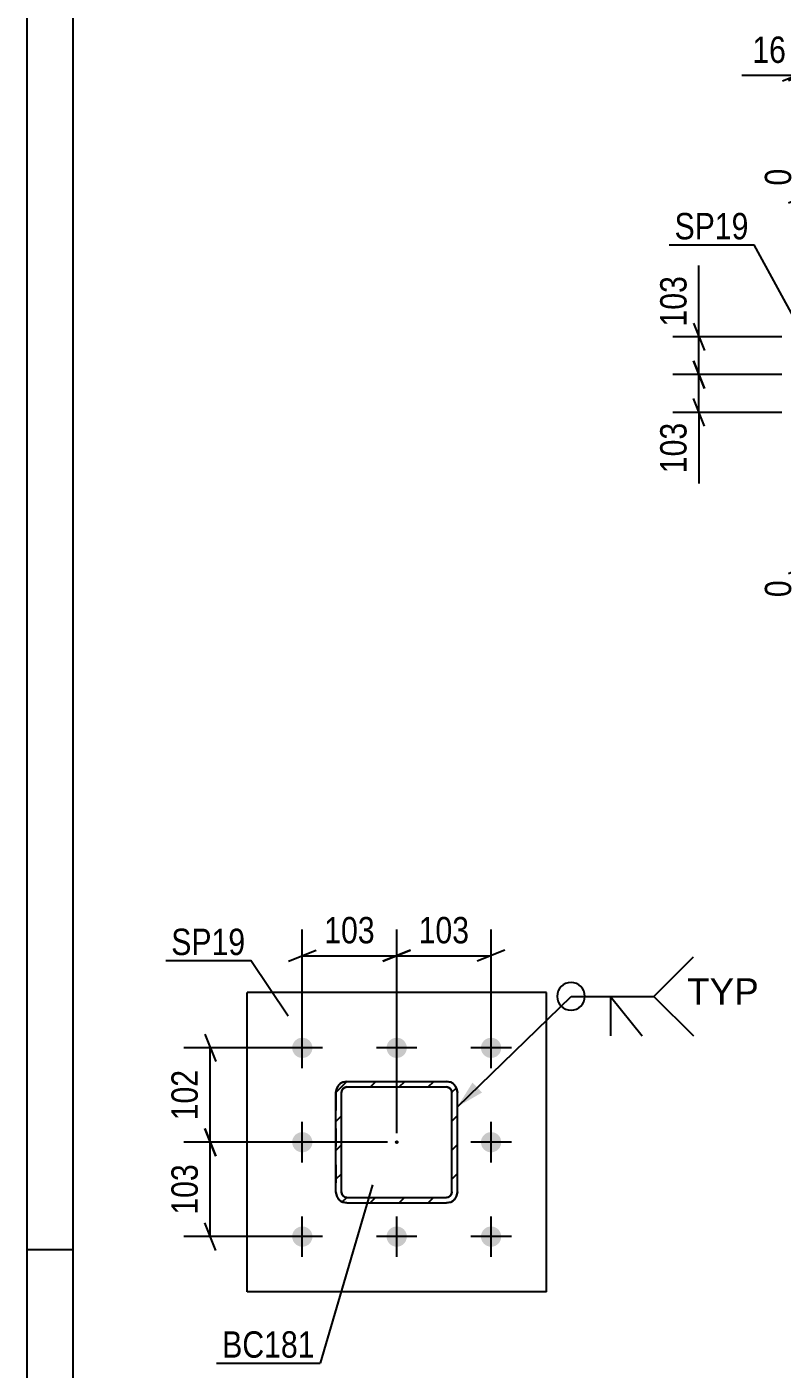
# Model space of a CAD drawing. Header units: millimetres. Extents: x 0 to 841, y 0 to 594.
# Drawn here: x 0 to 82, y 136.1 to 281.8 of the extents above; entities that cross this region are included whole.
import ezdxf

# ---------------------------------------------------------------- set-up
doc = ezdxf.new("R2010")
doc.units = ezdxf.units.MM
doc.linetypes.add('DXK_LINE_DOT2', pattern=[3.9198, 1.9599, -1.9599])
doc.linetypes.add('DXK_LINE_DOT3', pattern=[5.9187, 2.979, -0.9799, 0.9799, -0.9799])
doc.styles.add('Arial', font='ARIAL.TTF', dxfattribs={"height": 0.2})
doc.styles.add('Arial Narrow', font='ARIALN.TTF', dxfattribs={"height": 0.2})

# ---------------------------------------------------------------- blocks, each defined once
blk = doc.blocks.new('Unknown-103610369-1133')
at = {"color": 5, "linetype": 'Continuous'}
for p, q in [((0, 594), (0, 0)), ((5, 589), (5, 5)), ((5, 149), (0, 149))]:
    blk.add_line(p, q, dxfattribs=at)
blk = doc.blocks.new('Part-103610369-28413 - 28395')
at = {"color": 2, "linetype": 'Continuous'}
for p, q in [((56.41, 176.95), (23.91, 176.95)), ((23.91, 144.45), (23.91, 176.95)), ((56.41, 144.45), (56.41, 176.95)), ((56.41, 144.45), (23.91, 144.45))]:
    blk.add_line(p, q, dxfattribs=at)
blk = doc.blocks.new('Part-103610369-28527 - 28395')
at = {"linetype": 'Continuous'}
h = blk.add_hatch(dxfattribs=at)
h.set_pattern_fill('', scale=0.7, style=0, pattern_type=0)
h.set_pattern_definition([(45, (34.7572, 167.2992), (-1.57154, 1.57154), [])])
h.paths.add_polyline_path([(45.56, 167.3), (34.76, 167.3), (34.3, 167.21), (33.91, 166.95), (33.65, 166.56), (33.56, 166.1), (33.56, 155.3), (33.65, 154.84), (33.91, 154.45), (34.3, 154.19), (34.76, 154.1), (45.56, 154.1), (46.02, 154.19), (46.41, 154.45), (46.67, 154.84), (46.76, 155.3), (46.76, 166.1), (46.67, 166.56), (46.41, 166.95), (46.02, 167.21)])
h.paths.add_polyline_path([(46.11, 166.33), (46.16, 166.1), (46.16, 155.3), (46.11, 155.07), (45.98, 154.87), (45.79, 154.74), (45.56, 154.7), (34.76, 154.7), (34.53, 154.74), (34.33, 154.87), (34.2, 155.07), (34.16, 155.3), (34.16, 166.1), (34.2, 166.33), (34.33, 166.52), (34.53, 166.65), (34.76, 166.7), (45.56, 166.7), (45.79, 166.65), (45.98, 166.52)])
blk.add_hatch(color=246, dxfattribs=at).paths.add_polyline_path([(40.16, 160.6, -1), (40.16, 160.8, -1)])
at = {"color": 7, "linetype": 'DXK_LINE_DOT2'}
for p, q in [((33.56, 166.1), (33.65, 166.56)), ((34.2, 166.33), (34.16, 166.1)), ((34.33, 166.52), (34.2, 166.33)), ((34.3, 167.21), (34.76, 167.3)), ((34.53, 166.65), (34.33, 166.52)), ((34.76, 166.7), (34.53, 166.65)), ((34.76, 167.3), (45.56, 167.3)), ((34.76, 166.7), (45.56, 166.7)), ((45.56, 167.3), (46.02, 167.21)), ((45.79, 166.65), (45.56, 166.7)), ((45.98, 166.52), (45.79, 166.65)), ((46.11, 166.33), (45.98, 166.52)), ((46.16, 166.1), (46.11, 166.33)), ((46.67, 166.56), (46.76, 166.1)), ((33.56, 166.1), (33.56, 155.3)), ((34.16, 155.3), (34.16, 166.1)), ((46.16, 155.3), (46.16, 166.1)), ((46.76, 155.3), (46.76, 166.1)), ((33.65, 154.84), (33.56, 155.3)), ((34.16, 155.3), (34.2, 155.07)), ((34.2, 155.07), (34.33, 154.87)), ((34.33, 154.87), (34.53, 154.74)), ((34.53, 154.74), (34.76, 154.7)), ((34.76, 154.7), (45.56, 154.7)), ((45.56, 154.7), (45.79, 154.74)), ((45.79, 154.74), (45.98, 154.87)), ((45.98, 154.87), (46.11, 155.07)), ((46.11, 155.07), (46.16, 155.3)), ((46.76, 155.3), (46.67, 154.84)), ((34.76, 154.1), (34.3, 154.19)), ((34.76, 154.1), (45.56, 154.1)), ((46.02, 154.19), (45.56, 154.1))]:
    blk.add_line(p, q, dxfattribs=at)
at = {"color": 2, "linetype": 'Continuous'}
for p, q in [((33.65, 166.56), (33.56, 166.1)), ((34.16, 166.1), (34.2, 166.33)), ((34.2, 166.33), (34.33, 166.52)), ((34.76, 167.3), (34.3, 167.21)), ((34.33, 166.52), (34.53, 166.65)), ((34.53, 166.65), (34.76, 166.7)), ((34.76, 167.3), (34.76, 167.3)), ((34.76, 167.3), (45.56, 167.3)), ((34.76, 166.7), (34.76, 166.7)), ((34.76, 166.7), (45.56, 166.7)), ((45.56, 167.3), (45.56, 167.3)), ((46.02, 167.21), (45.56, 167.3)), ((45.56, 166.7), (45.56, 166.7)), ((45.56, 166.7), (45.79, 166.65)), ((45.79, 166.65), (45.98, 166.52)), ((45.98, 166.52), (46.11, 166.33)), ((46.11, 166.33), (46.16, 166.1)), ((46.76, 166.1), (46.67, 166.56)), ((33.56, 166.1), (33.56, 166.1)), ((33.56, 155.3), (33.56, 166.1)), ((34.16, 166.1), (34.16, 166.1)), ((34.16, 155.3), (34.16, 166.1)), ((46.16, 166.1), (46.16, 166.1)), ((46.16, 155.3), (46.16, 166.1)), ((46.76, 166.1), (46.76, 166.1)), ((46.76, 155.3), (46.76, 166.1)), ((33.56, 155.3), (33.56, 155.3)), ((33.56, 155.3), (33.65, 154.84)), ((34.16, 155.3), (34.16, 155.3)), ((34.2, 155.07), (34.16, 155.3)), ((34.33, 154.87), (34.2, 155.07)), ((34.53, 154.74), (34.33, 154.87)), ((34.76, 154.7), (34.53, 154.74)), ((34.76, 154.7), (34.76, 154.7)), ((34.76, 154.7), (45.56, 154.7)), ((45.79, 154.74), (45.56, 154.7)), ((45.56, 154.7), (45.56, 154.7)), ((45.98, 154.87), (45.79, 154.74)), ((46.11, 155.07), (45.98, 154.87)), ((46.16, 155.3), (46.11, 155.07)), ((46.16, 155.3), (46.16, 155.3)), ((46.67, 154.84), (46.76, 155.3)), ((46.76, 155.3), (46.76, 155.3)), ((34.3, 154.19), (34.76, 154.1)), ((34.76, 154.1), (34.76, 154.1)), ((34.76, 154.1), (45.56, 154.1)), ((45.56, 154.1), (46.02, 154.19)), ((45.56, 154.1), (45.56, 154.1))]:
    blk.add_line(p, q, dxfattribs=at)
at = {"color": 7, "linetype": 'DXK_LINE_DOT3'}
blk.add_line((40.16, 160.7), (40.16, 160.7), dxfattribs=at)
at = {"color": 246, "linetype": 'DXK_LINE_DOT2'}
blk.add_line((40.16, 160.7), (40.16, 160.7), dxfattribs=at)
at = {"color": 246, "linetype": 'Continuous'}
blk.add_circle((40.16, 160.7), 0.1, dxfattribs=at)
at = {"color": 7, "linetype": 'DXK_LINE_DOT2'}
for centre, start, end in [((34.76, 166.1), 112.5, 157.5), ((45.56, 166.1), 22.5, 67.5), ((34.76, 155.3), 202.5, 247.5), ((45.56, 155.3), 292.5, 337.5)]:
    blk.add_arc(centre, 1.2, start, end, dxfattribs=at)
at = {"color": 2, "linetype": 'Continuous'}
for centre, start, end in [((34.76, 166.1), 112.5, 157.5), ((45.56, 166.1), 22.5, 67.5), ((34.76, 155.3), 202.5, 247.5), ((45.56, 155.3), 292.5, 337.5)]:
    blk.add_arc(centre, 1.2, start, end, dxfattribs=at)
blk = doc.blocks.new('Bolt-103610369-28531 - 28395')
at = {"linetype": 'Continuous'}
for points in [[(29.91, 169.85, -1), (29.91, 172.05, -1)], [(40.16, 169.85, -1), (40.16, 172.05, -1)], [(50.41, 169.85, -1), (50.41, 172.05, -1)], [(29.91, 159.6, -1), (29.91, 161.8, -1)], [(50.41, 159.6, -1), (50.41, 161.8, -1)], [(29.91, 149.35, -1), (29.91, 151.55, -1)], [(40.16, 149.35, -1), (40.16, 151.55, -1)], [(50.41, 149.35, -1), (50.41, 151.55, -1)]]:
    blk.add_hatch(color=1, dxfattribs=at).paths.add_polyline_path(points)
at = {"color": 1, "linetype": 'Continuous'}
for p, q in [((29.91, 168.75), (29.91, 173.15)), ((40.16, 168.75), (40.16, 173.15)), ((50.41, 168.75), (50.41, 173.15)), ((32.11, 170.95), (27.71, 170.95)), ((42.36, 170.95), (37.96, 170.95)), ((52.61, 170.95), (48.21, 170.95)), ((29.91, 158.5), (29.91, 162.9)), ((50.41, 158.5), (50.41, 162.9)), ((32.11, 160.7), (27.71, 160.7)), ((52.61, 160.7), (48.21, 160.7)), ((29.91, 148.25), (29.91, 152.65)), ((40.16, 148.25), (40.16, 152.65)), ((50.41, 148.25), (50.41, 152.65)), ((32.11, 150.45), (27.71, 150.45)), ((42.36, 150.45), (37.96, 150.45)), ((52.61, 150.45), (48.21, 150.45))]:
    blk.add_line(p, q, dxfattribs=at)
blk = doc.blocks.new('StraightDimension-103610369-30573 - 28013')
at = {"color": 7, "linetype": 'Continuous'}
for p, q in [((83.55, 251.57), (83.55, 279.42)), ((84.19, 251.57), (84.19, 279.42)), ((82.05, 275.97), (85.05, 277.17)), ((85.69, 277.17), (82.69, 275.97)), ((83.55, 276.57), (77.64, 276.57)), ((83.55, 276.57), (77.64, 276.57)), ((83.55, 276.57), (84.19, 276.57))]:
    blk.add_line(p, q, dxfattribs=at)
at = {"color": 0}
blk.add_wipeout([(83.02, 277.32), (83.02, 281.52), (78.17, 281.52), (78.17, 277.32)], dxfattribs=at)
at = {"color": 3, "style": 'Arial Narrow'}
blk.add_text('16', height=2.863, dxfattribs=at).set_placement((78.77, 277.92))
blk = doc.blocks.new('StraightDimension-103610369-30288 - 28013')
at = {"color": 7, "linetype": 'Continuous'}
for p, q in [((229.79, 255.32), (229.79, 271.91)), ((84.19, 247.71), (84.19, 266.43)), ((85.69, 263.9), (82.69, 262.7)), ((228.29, 262.7), (231.29, 263.9)), ((84.19, 263.3), (229.79, 263.3))]:
    blk.add_line(p, q, dxfattribs=at)
at = {"color": 0}
blk.add_wipeout([(161.24, 264.05), (161.24, 268.25), (152.73, 268.25), (152.73, 264.05)], dxfattribs=at)
at = {"color": 3, "style": 'Arial Narrow'}
blk.add_text('3793', height=2.863, dxfattribs=at).set_placement((153.33, 264.65))
at = {"color": 0, "linetype": 'Continuous'}
for points in [[(229.19, 272.51), (224.99, 272.51), (224.99, 264), (229.19, 264)], [(83.59, 267.03), (79.39, 267.03), (79.39, 264), (83.59, 264)]]:
    blk.add_wipeout(points, dxfattribs=at)
at = {"color": 3, "linetype": 'Continuous', "style": 'Arial Narrow'}
for s, height, p in [('3793', 2.863, (228.59, 264.6)), ('0', 2.86, (82.99, 264.6))]:
    blk.add_text(s, height=height, rotation=90.0002, dxfattribs=at).set_placement(p)
blk = doc.blocks.new('StraightDimension-103610369-41678 - 28013')
at = {"color": 7, "linetype": 'Continuous'}
for p, q in [((72.98, 248.17), (72.98, 255.9)), ((72.98, 248.17), (72.98, 255.9)), ((72.38, 249.67), (73.58, 246.67)), ((81.98, 248.17), (70.13, 248.17)), ((72.98, 244.07), (72.98, 248.17)), ((73.58, 242.57), (72.38, 245.57)), ((81.98, 244.07), (70.13, 244.07))]:
    blk.add_line(p, q, dxfattribs=at)
at = {"color": 0}
blk.add_wipeout([(72.23, 255.38), (68.03, 255.38), (68.03, 248.69), (72.23, 248.69)], dxfattribs=at)
at = {"color": 3, "style": 'Arial Narrow'}
blk.add_text('103', height=2.863, rotation=90.0002, dxfattribs=at).set_placement((71.63, 249.29))
blk = doc.blocks.new('StraightDimension-103610369-30540 - 28013')
at = {"color": 7, "linetype": 'Continuous'}
for p, q in [((84.19, 240.43), (84.19, 219.9)), ((229.79, 232.03), (229.79, 214.41)), ((85.69, 223.63), (82.69, 222.43)), ((228.29, 222.43), (231.29, 223.63)), ((84.19, 223.03), (229.79, 223.03))]:
    blk.add_line(p, q, dxfattribs=at)
at = {"color": 0}
blk.add_wipeout([(161.24, 223.78), (161.24, 227.98), (152.73, 227.98), (152.73, 223.78)], dxfattribs=at)
at = {"color": 3, "style": 'Arial Narrow'}
blk.add_text('3793', height=2.863, dxfattribs=at).set_placement((153.33, 224.38))
at = {"color": 0, "linetype": 'Continuous'}
for points in [[(83.59, 222.33), (79.39, 222.33), (79.39, 219.3), (83.59, 219.3)], [(229.19, 222.33), (224.99, 222.33), (224.99, 213.81), (229.19, 213.81)]]:
    blk.add_wipeout(points, dxfattribs=at)
at = {"color": 3, "linetype": 'Continuous', "style": 'Arial Narrow'}
for s, height, p in [('0', 2.86, (82.99, 219.9)), ('3793', 2.863, (228.59, 214.41))]:
    blk.add_text(s, height=height, rotation=90.0002, dxfattribs=at).set_placement(p)
blk = doc.blocks.new('StraightDimension-103610369-41679 - 28013')
at = {"color": 7, "linetype": 'Continuous'}
for p, q in [((72.38, 245.57), (73.58, 242.57)), ((81.98, 244.07), (70.13, 244.07)), ((72.98, 239.97), (72.98, 244.07)), ((73.58, 238.47), (72.38, 241.47)), ((81.98, 239.97), (70.13, 239.97)), ((72.98, 239.97), (72.98, 232.23)), ((72.98, 239.97), (72.98, 232.23))]:
    blk.add_line(p, q, dxfattribs=at)
at = {"color": 0}
blk.add_wipeout([(72.23, 239.44), (68.03, 239.44), (68.03, 232.76), (72.23, 232.76)], dxfattribs=at)
at = {"color": 3, "style": 'Arial Narrow'}
blk.add_text('103', height=2.863, rotation=90.0002, dxfattribs=at).set_placement((71.63, 233.36))
blk = doc.blocks.new('StraightDimension-103610369-30821 - 28395')
at = {"color": 7, "linetype": 'Continuous'}
for p, q in [((29.91, 171.95), (29.91, 183.8)), ((40.16, 161.7), (40.16, 183.8)), ((28.41, 180.35), (31.41, 181.55)), ((29.91, 180.95), (40.16, 180.95)), ((41.66, 181.55), (38.66, 180.35))]:
    blk.add_line(p, q, dxfattribs=at)
at = {"color": 0}
blk.add_wipeout([(38.37, 181.7), (38.37, 185.9), (31.69, 185.9), (31.69, 181.7)], dxfattribs=at)
at = {"color": 3, "style": 'Arial Narrow'}
blk.add_text('103', height=2.863, dxfattribs=at).set_placement((32.29, 182.3))
blk = doc.blocks.new('StraightDimension-103610369-30820 - 28395')
at = {"color": 7, "linetype": 'Continuous'}
for p, q in [((40.16, 161.7), (40.16, 183.8)), ((50.41, 171.95), (50.41, 183.8)), ((38.66, 180.35), (41.66, 181.55)), ((40.16, 180.95), (50.41, 180.95)), ((51.91, 181.55), (48.91, 180.35))]:
    blk.add_line(p, q, dxfattribs=at)
at = {"color": 0}
blk.add_wipeout([(48.62, 181.7), (48.62, 185.9), (41.94, 185.9), (41.94, 181.7)], dxfattribs=at)
at = {"color": 3, "style": 'Arial Narrow'}
blk.add_text('103', height=2.863, dxfattribs=at).set_placement((42.54, 182.3))
blk = doc.blocks.new('StraightDimension-103610369-30837 - 28395')
at = {"color": 7, "linetype": 'Continuous'}
for p, q in [((19.31, 172.45), (20.51, 169.45)), ((28.91, 170.95), (17.06, 170.95)), ((19.91, 160.7), (19.91, 170.95)), ((20.51, 159.2), (19.31, 162.2)), ((39.16, 160.7), (17.06, 160.7))]:
    blk.add_line(p, q, dxfattribs=at)
at = {"color": 0}
blk.add_wipeout([(19.16, 169.17), (14.96, 169.17), (14.96, 162.48), (19.16, 162.48)], dxfattribs=at)
at = {"color": 3, "style": 'Arial Narrow'}
blk.add_text('102', height=2.863, rotation=90.0002, dxfattribs=at).set_placement((18.56, 163.08))
blk = doc.blocks.new('StraightDimension-103610369-30838 - 28395')
at = {"color": 7, "linetype": 'Continuous'}
for p, q in [((19.31, 162.2), (20.51, 159.2)), ((39.16, 160.7), (17.06, 160.7)), ((19.91, 150.45), (19.91, 160.7)), ((20.51, 148.95), (19.31, 151.95)), ((28.91, 150.45), (17.06, 150.45))]:
    blk.add_line(p, q, dxfattribs=at)
at = {"color": 0}
blk.add_wipeout([(19.16, 158.92), (14.96, 158.92), (14.96, 152.23), (19.16, 152.23)], dxfattribs=at)
at = {"color": 3, "style": 'Arial Narrow'}
blk.add_text('103', height=2.863, rotation=90.0002, dxfattribs=at).set_placement((18.56, 152.83))
blk = doc.blocks.new('Mark-103610369-41717 - 28013')
at = {"color": 0}
blk.add_wipeout([(78.36, 258.76), (78.36, 261.76), (70.33, 261.76), (70.33, 258.76)], dxfattribs=at)
blk.add_wipeout([(78.36, 258.76), (78.36, 261.76), (70.33, 261.76), (70.33, 258.76)], dxfattribs=at)
at = {"color": 30, "linetype": 'Continuous'}
for p in [(69.73, 258.16), (83.69, 249.55)]:
    blk.add_line(p, (78.96, 258.16), dxfattribs=at)
at = {"color": 3, "style": 'Arial Narrow'}
blk.add_text('SP19', height=2.863, dxfattribs=at).set_placement((70.33, 258.76))
blk = doc.blocks.new('WeldMark-103610369-30949 - 28395')
at = {"linetype": 'Continuous'}
blk.add_hatch(color=30, dxfattribs=at).paths.add_polyline_path([(49.43, 166.1), (46.76, 164.55), (48.39, 167.18)])
at = {"color": 30, "linetype": 'Continuous'}
for p, q in [((46.76, 164.55), (59.09, 176.54)), ((59.09, 176.54), (68.09, 176.54))]:
    blk.add_line(p, q, dxfattribs=at)
at = {"color": 3, "linetype": 'Continuous'}
for q in [(66.81, 172.25), (63.38, 172.25)]:
    blk.add_line((63.38, 176.54), q, dxfattribs=at)
for start, end in [(90, 270), (270, 90)]:
    blk.add_arc((59.09, 176.54), 1.5, start, end, dxfattribs=at)
at = {"color": 0, "linetype": 'Continuous'}
blk.add_wipeout([(79.47, 175.64), (79.47, 178.64), (71.69, 178.64), (71.69, 175.64)], dxfattribs=at)
blk.add_wipeout([(79.47, 175.64), (79.47, 178.64), (71.69, 178.64), (71.69, 175.64)], dxfattribs=at)
at = {"color": 3, "linetype": 'Continuous'}
for q in [(72.38, 180.82), (72.38, 172.25)]:
    blk.add_line((68.09, 176.54), q, dxfattribs=at)
at = {"color": 3, "linetype": 'Continuous', "style": 'Arial'}
blk.add_text('TYP', height=2.865, dxfattribs=at).set_placement((71.69, 175.64))
blk = doc.blocks.new('Mark-103610369-30853 - 28395')
at = {"color": 0}
blk.add_wipeout([(23.72, 181.03), (23.72, 184.03), (15.68, 184.03), (15.68, 181.03)], dxfattribs=at)
blk.add_wipeout([(23.72, 181.03), (23.72, 184.03), (15.68, 184.03), (15.68, 181.03)], dxfattribs=at)
at = {"color": 30, "linetype": 'Continuous'}
for p in [(15.08, 180.43), (28.38, 174.4)]:
    blk.add_line(p, (24.32, 180.43), dxfattribs=at)
at = {"color": 3, "style": 'Arial Narrow'}
blk.add_text('SP19', height=2.863, dxfattribs=at).set_placement((15.68, 181.03))
blk = doc.blocks.new('Mark-103610369-30856 - 28395')
at = {"color": 0}
blk.add_wipeout([(31.26, 137.3), (31.26, 140.3), (21.21, 140.3), (21.21, 137.3)], dxfattribs=at)
blk.add_wipeout([(31.26, 137.3), (31.26, 140.3), (21.21, 140.3), (21.21, 137.3)], dxfattribs=at)
at = {"color": 30, "linetype": 'Continuous'}
for p in [(37.52, 156.06), (20.61, 136.7)]:
    blk.add_line(p, (31.86, 136.7), dxfattribs=at)
at = {"color": 3, "style": 'Arial Narrow'}
blk.add_text('BC181', height=2.863, dxfattribs=at).set_placement((21.21, 137.3))

msp = doc.modelspace()

# ---------------------------------------------------------------- block references
for name in ['Unknown-103610369-1133', 'Part-103610369-28413 - 28395', 'Bolt-103610369-28531 - 28395', 'Part-103610369-28527 - 28395']:
    msp.add_blockref(name, (0, 0))

# ---------------------------------------------------------------- next in the draw order: block references
for name in ['StraightDimension-103610369-30573 - 28013', 'StraightDimension-103610369-30540 - 28013', 'StraightDimension-103610369-30821 - 28395']:
    msp.add_blockref(name, (0, 0))

# ---------------------------------------------------------------- next in the draw order: block references
for name in ['StraightDimension-103610369-30288 - 28013', 'StraightDimension-103610369-30820 - 28395', 'Mark-103610369-30853 - 28395']:
    msp.add_blockref(name, (0, 0))

# ---------------------------------------------------------------- next in the draw order: block references
for name in ['StraightDimension-103610369-41678 - 28013', 'WeldMark-103610369-30949 - 28395', 'StraightDimension-103610369-30837 - 28395']:
    msp.add_blockref(name, (0, 0))

# ---------------------------------------------------------------- next in the draw order: block references
for name in ['Mark-103610369-41717 - 28013', 'StraightDimension-103610369-41679 - 28013', 'StraightDimension-103610369-30838 - 28395']:
    msp.add_blockref(name, (0, 0))

# ---------------------------------------------------------------- next in the draw order: block references
msp.add_blockref('Mark-103610369-30856 - 28395', (0, 0))

doc.saveas('drawing.dxf')
